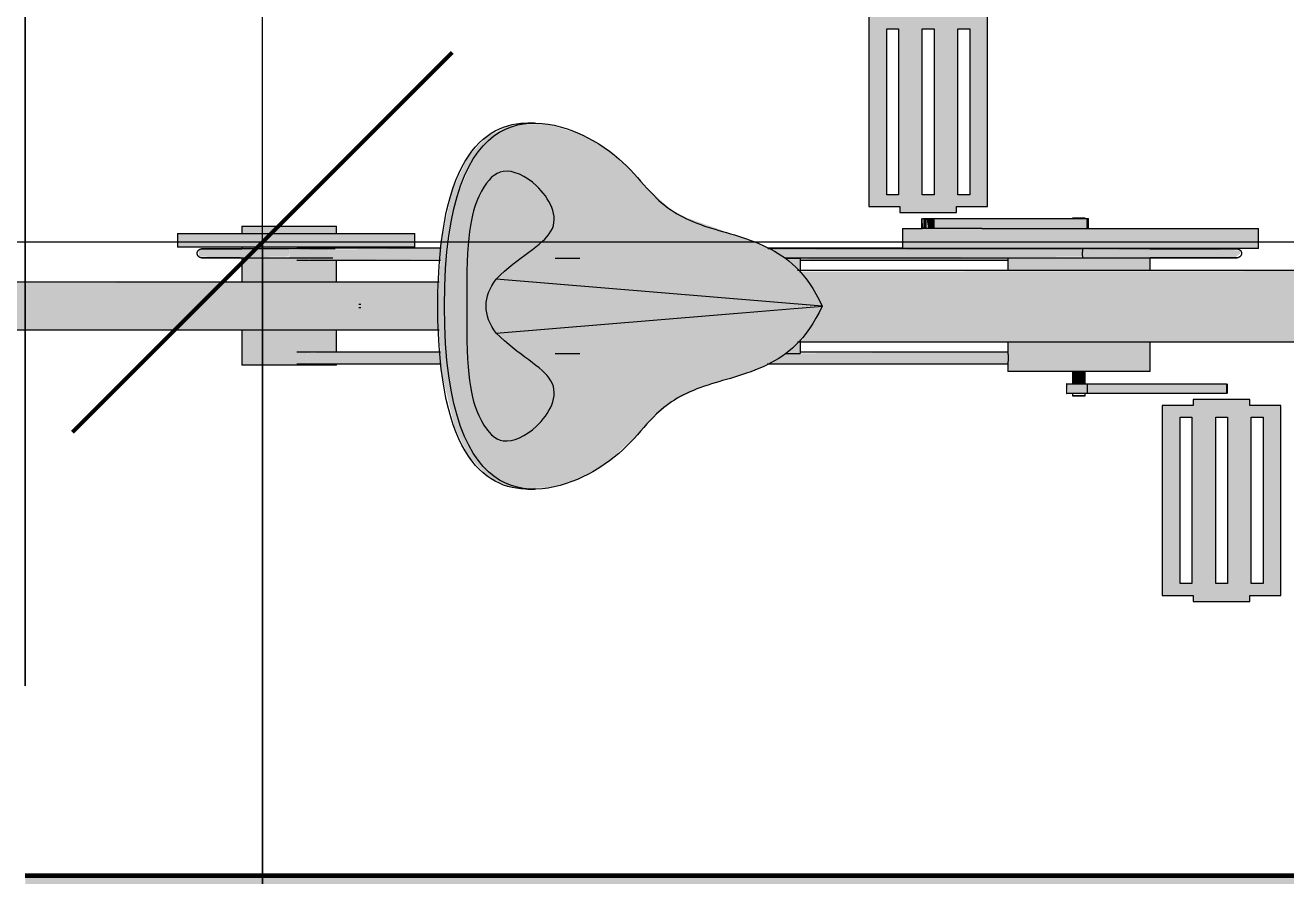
# Model space of a CAD drawing. Header units: inches. Extents: x 14 to 1007, y 932 to 1434.
# Drawn here: x 77.77 to 104.33, y 1281.61 to 1299.53 of the extents above; entities that cross this region are included whole.
import ezdxf

# ---------------------------------------------------------------- set-up
doc = ezdxf.new("R2010")
doc.units = ezdxf.units.IN
doc.header["$MEASUREMENT"] = 0
for name, color, linetype, lineweight in [('A-ANNO-DIMS', 211, 'Continuous', 9), ('A-ANNO-DIMS-64', 211, 'Continuous', 9), ('I-WALL', 2, 'Continuous', 18), ('I-WALL-1', 2, 'Continuous', 60), ('Q-SPCQ', 91, 'Continuous', 9)]:
    doc.layers.add(name, color=color, linetype=linetype, lineweight=lineweight)
doc.styles.add('Century Gothic', font='ufonts.com_century-gothic.ttf', dxfattribs={"height": 6})
doc.dimstyles.new('OD_-__1___Tolerance_2', dxfattribs={"dimscale": 12, "dimtxt": 6.26501, "dimasz": 0.666667, "dimexe": 0.5, "dimexo": 0.333333, "dimgap": 0.333333, "dimtad": 1, "dimdec": 0, "dimzin": 1, "dimdsep": 46, "dimlunit": 4, "dimtxsty": 'Century Gothic', "dimblk1": 'OBLIQUE', "dimblk2": 'OBLIQUE', "dimsah": 1, "dimcen": 0.09, "dimdle": 0.5, "dimazin": 0, "dimtfac": 1, "dimtdec": 4, "dimtix": 1, "dimtmove": 0, "dimatfit": 3, "dimfxl": 1, "dimtvp": 1, "dimtfill": 1, "dimfrac": 2, "dimtolj": 1, "dimtzin": 0, "dimarcsym": 2})
doc.dimstyles.new('OD_-__1___Tolerance_3', dxfattribs={"dimscale": 12, "dimtxt": 6.26501, "dimasz": 0.666667, "dimexe": 0.5, "dimexo": 0.333333, "dimgap": 0.333333, "dimtad": 1, "dimdec": 0, "dimzin": 1, "dimdsep": 46, "dimlunit": 4, "dimtxsty": 'Century Gothic', "dimblk1": 'OBLIQUE', "dimblk2": 'OBLIQUE', "dimsah": 1, "dimcen": 0.09, "dimdle": 0.5, "dimazin": 0, "dimtfac": 1, "dimtdec": 4, "dimtix": 1, "dimtmove": 0, "dimatfit": 3, "dimfxl": 1, "dimtvp": 1, "dimtfill": 1, "dimfrac": 2, "dimtolj": 1, "dimtzin": 0, "dimarcsym": 2})

# ---------------------------------------------------------------- blocks, each defined once
blk = doc.blocks.new('Bicycle_4878 - Bicycle_4878-V3-Existing 1st Floor Plan')
at = {"layer": 'Q-SPCQ'}
for points in [[(-0.5, 20.513), (-0.5, 20.483), (0.252, 20.498), (0.5, 20.513), (0.476, 35.87), (0.433, 35.974), (0.354, 36.078), (0.25, 36.157), (0.129, 36.207), (0, 36.224), (-0.129, 36.207), (-0.25, 36.157), (-0.354, 36.078), (-0.476, 35.87), (-0.483, 35.853), (-0.5, 35.724), (-0.5, 21.383)], [(1.241, 23.844), (1.241, 21), (1.531, 21), (1.531, 26), (1.241, 26), (1.241, 24.147)], [(-1.218, 20.442), (-0.968, 20.456), (-0.986, 23.223), (-1.063, 23.276), (-1.156, 23.264), (-1.214, 23.194), (-1.218, 23.142), (-1.218, 20.513)], [(0.968, 23.164), (0.994, 20.455), (1.218, 20.442), (1.192, 22.795), (1.122, 22.828), (1.017, 22.838), (1.005, 23.246), (0.969, 23.165)], [(-3.833, 18.749), (-3.82, 18.114), (-3.621, 17.506), (-3.3, 16.948), (-2.717, 16.318), (-2.316, 15.929), (-2.015, 15.582), (-1.713, 14.97), (-1.327, 13.775), (-1.01, 13.193), (-0.557, 12.741), (0, 12.416), (-0.57, 19.282), (-1.111, 18.628), (-1.416, 18.254), (-1.692, 18.087), (-1.928, 18.071), (-2.206, 18.177), (-2.502, 18.413), (-2.674, 18.623), (-2.787, 18.839), (-2.828, 18.947), (-2.828, 19.163), (-2.758, 19.322), (-2.599, 19.478), (-2.263, 19.661), (-1.898, 19.778), (-1.427, 19.86), (-0.516, 19.9), (0, 20.372), (-0.661, 20.356), (-1.297, 20.304), (-1.925, 20.203), (-2.542, 20.032), (-3.14, 19.734), (-3.588, 19.322), (-3.709, 19.039)], [(-0.516, 19.9), (0.516, 19.9), (0, 20.372), (-0.426, 19.982)], [(0, 12.416), (0.557, 12.741), (1.01, 13.193), (1.327, 13.775), (1.864, 15.276), (2.023, 15.591), (2.532, 16.15), (2.879, 16.465), (3.3, 16.948), (3.621, 17.506), (3.821, 18.177), (3.833, 18.749), (3.585, 19.329), (3.108, 19.759), (2.418, 20.066), (1.925, 20.203), (0.93, 20.334), (0.252, 20.366), (0, 20.372), (0.516, 19.9), (1.427, 19.86), (2.003, 19.759), (2.479, 19.551), (2.679, 19.4), (2.758, 19.322), (2.835, 19.148), (2.828, 18.947), (2.738, 18.718), (2.502, 18.413), (2.286, 18.232), (2.168, 18.151), (1.854, 18.072), (1.657, 18.09), (1.384, 18.293), (0.57, 19.282), (0.008, 12.511)], [(-2.835, 19.148), (-2.828, 18.947), (-2.747, 18.731), (-2.602, 18.514), (-2.403, 18.312), (-2.168, 18.151), (-1.913, 18.066), (-1.657, 18.09), (-1.416, 18.254), (-0.57, 19.282), (-0.287, 19.443), (0, 19.496), (0.287, 19.443), (0.57, 19.282), (0.93, 18.867), (1.416, 18.254), (1.657, 18.09), (1.913, 18.066), (2.206, 18.177), (2.403, 18.312), (2.602, 18.514), (2.747, 18.731), (2.828, 18.947), (2.835, 19.148), (2.758, 19.322), (2.599, 19.478), (2.286, 19.652), (2.003, 19.759), (1.427, 19.86), (0.252, 19.9), (-0.516, 19.9), (-1.427, 19.86), (-2.003, 19.759), (-2.359, 19.624), (-2.599, 19.478), (-2.758, 19.322)], [(-0.57, 19.282), (0, 12.511), (0, 19.496), (-0.287, 19.443), (-0.426, 19.363)], [(0, 12.511), (0.008, 12.511), (0.57, 19.282), (0.252, 19.449), (0, 19.496), (0, 13.455)], [(-1.218, 8.504), (-1.072, 8.496), (-0.968, 8.505), (-0.994, 12.876), (-1, 12.876), (-1.023, 13.215), (-1.218, 13.575), (-1.218, 8.733)], [(-0.75, -8.265), (-0.722, -8.927), (-0.626, -8.705), (-0.504, -8.556), (-0.375, -8.451), (-0.194, -8.384), (0.092, -8.35), (0.414, -8.472), (0.492, -8.54), (0.676, -8.772), (0.75, -8.959), (0.724, 12.876), (0.664, 12.847), (0.503, 12.71), (0, 12.416), (-0.63, 12.814), (-0.724, 12.876), (-0.75, 12.876), (-0.75, -4.488)], [(0.968, 8.504), (1.017, 8.5), (0.994, 12.876), (0.968, 12.876), (0.968, 8.733)], [(1.212, 3.222), (1.637, 3.222), (1.637, 10.722), (1.212, 10.716), (1.212, 3.35)], [(1.637, 10.301), (1.637, 10.283), (1.842, 10.301)], [(1.637, 10.252), (1.842, 10.252), (1.842, 10.283), (1.637, 10.283)], [(1.637, 10.252), (1.637, 10.212), (1.842, 10.212), (1.842, 10.252)], [(1.637, 10.128), (1.637, 10.058), (1.842, 10.077), (1.842, 10.212), (1.637, 10.185), (1.637, 10.156)], [(1.637, 6.972), (1.637, 6.851), (1.842, 6.851), (1.842, 10.058), (1.637, 10.058), (1.637, 7.097)], [(-1.842, 7.011), (-1.842, 6.829), (-1.637, 6.845), (-1.637, 7.254), (-1.842, 7.228), (-1.842, 7.076)], [(-1.637, 7.02), (-1.637, 6.872), (-1.375, 6.892), (-1.375, 7.136), (-1.637, 7.118), (-1.637, 7.039)], [(1.017, 3.704), (1.111, 3.609), (1.175, 3.607), (1.205, 4.956), (1.183, 6.924), (1.017, 6.921), (1.017, 3.737)], [(-1.842, 3.896), (-1.637, 3.896), (-1.637, 6.829), (-1.842, 6.829), (-1.842, 4.956)], [(1.637, 6.803), (1.842, 6.82), (1.842, 6.851), (1.637, 6.845), (1.637, 6.82)]]:
    blk.add_hatch(color=256, dxfattribs=at).paths.add_polyline_path(points, flags=0)
h = blk.add_hatch(color=256, dxfattribs=at)
h.paths.add_polyline_path([(1.058, 25.542), (1.017, 25.452), (1.04, 25.458)], flags=0)
h.paths.add_polyline_path([(1.017, 25.172), (1.045, 23.647), (1.192, 23.648), (1.205, 24.739), (1.205, 25.488), (1.158, 25.552), (1.058, 25.542), (1.017, 25.223)], flags=0)
h = blk.add_hatch(color=256, dxfattribs=at)
h.paths.add_polyline_path([(-1.244, 23.904), (-1.218, 23.164), (-1.182, 23.246), (-1.093, 23.279), (-1.005, 23.246), (-0.968, 23.164), (-0.949, 22.645), (-0.5, 22.672), (-0.5, 24.645), (-1.244, 24.645), (-1.244, 24.145)], flags=0)
h.paths.add_polyline_path([(0.5, 22.938), (0.5, 22.645), (0.968, 22.664), (0.985, 23.222), (1.017, 23.293), (1.017, 24.645), (0.5, 24.637), (0.5, 22.99)], flags=0)
h.paths.add_polyline_path([(1.192, 23.645), (1.205, 23.642), (1.228, 22.645), (1.241, 22.67), (1.241, 24.645), (1.205, 24.622), (1.192, 23.645)], flags=0)
h.paths.add_polyline_path([(1.531, 22.645), (1.682, 22.662), (1.682, 24.645), (1.531, 24.645), (1.531, 22.662)], flags=0)
h = blk.add_hatch(color=256, dxfattribs=at)
h.paths.add_polyline_path([(1.017, 13.205), (1.039, 6.924), (1.205, 6.921), (1.181, 13.506), (1.018, 13.207)], flags=0)
h.paths.add_polyline_path([(1.017, 22.838), (1.046, 22.831), (1.136, 22.824), (1.205, 22.795), (1.177, 23.647), (1.017, 23.642)], flags=0)
h = blk.add_hatch(color=256, dxfattribs=at)
h.paths.add_polyline_path([(-3.851, 18.483), (-3.827, 18.431), (-3.833, 18.729)], flags=0)
h.paths.add_polyline_path([(-3.833, 18.749), (-3.585, 19.329), (-3.117, 19.755), (-2.418, 20.066), (-1.925, 20.203), (-1.297, 20.304), (-0.426, 20.362), (0, 20.372), (0, 20.513), (-1.408, 20.431), (-2.542, 20.16), (-3.161, 19.867), (-3.601, 19.447), (-3.815, 18.975)], flags=0)
h = blk.add_hatch(color=256, dxfattribs=at)
h.paths.add_polyline_path([(0, 20.513), (0, 20.372), (0.93, 20.334), (1.297, 20.304), (1.925, 20.203), (2.542, 20.032), (3.117, 19.755), (3.601, 19.291), (3.833, 18.749), (3.786, 19.039), (3.569, 19.478), (3.161, 19.867), (2.445, 20.205), (1.408, 20.431), (0.252, 20.498)], flags=0)
h.paths.add_polyline_path([(3.82, 18.114), (3.851, 18.483), (3.827, 18.431), (3.821, 18.177)], flags=0)
h = blk.add_hatch(color=256, dxfattribs=at)
h.paths.add_polyline_path([(-1, 12.967), (-1, 12.876), (-0.717, 12.9), (-1, 13.182)], flags=0)
h.paths.add_polyline_path([(0.693, 12.876), (1, 12.876), (1, 13.182), (0.706, 12.89)], flags=0)
h = blk.add_hatch(color=256, dxfattribs=at)
h.paths.add_polyline_path([(1.968, 10.775), (1.968, 9.583), (2.095, 9.583), (2.095, 8.929), (6.095, 8.929), (6.095, 9.583), (6.222, 9.583), (6.222, 10.775), (6.095, 10.775), (6.095, 11.429), (2.095, 11.429), (2.095, 10.775)], flags=0)
h.paths.add_polyline_path([(2.342, 10.929), (2.342, 11.054), (5.842, 11.054), (5.842, 10.804), (2.342, 10.804)], flags=0)
h.paths.add_polyline_path([(2.342, 9.304), (2.342, 9.554), (5.842, 9.554), (5.842, 9.304), (4.998, 9.304)], flags=0)
h.paths.add_polyline_path([(2.342, 10.054), (2.342, 10.304), (5.842, 10.304), (5.842, 10.054), (4.998, 10.054)], flags=0)
h = blk.add_hatch(color=256, dxfattribs=at)
h.paths.add_polyline_path([(-1.375, 7.573), (-1.375, 5.504), (-0.75, 5.524), (-0.75, 8.496), (-1.375, 8.479), (-1.375, 7.629)], flags=0)
h.paths.add_polyline_path([(0.75, 5.822), (0.75, 5.504), (1.017, 5.518), (1.017, 8.496), (0.75, 8.49), (0.75, 5.91)], flags=0)
h.paths.add_polyline_path([(0.75, 8.502), (0.75, 8.497), (0.898, 8.502)], flags=0)
h = blk.add_hatch(color=256, dxfattribs=at)
h.paths.add_polyline_path([(-6.222, 4.593), (-6.222, 3.401), (-6.095, 3.401), (-6.095, 2.747), (-2.095, 2.747), (-2.095, 3.401), (-1.968, 3.401), (-1.968, 4.593), (-2.095, 4.593), (-2.095, 5.247), (-6.095, 5.247), (-6.095, 4.593)], flags=0)
h.paths.add_polyline_path([(-5.842, 3.122), (-5.842, 3.372), (-2.342, 3.372), (-2.342, 3.122), (-3.138, 3.122)], flags=0)
h.paths.add_polyline_path([(-5.842, 4.872), (-2.342, 4.872), (-2.342, 4.622), (-5.842, 4.622), (-5.842, 4.747)], flags=0)
h.paths.add_polyline_path([(-5.842, 3.872), (-5.842, 4.122), (-2.342, 4.122), (-2.342, 3.872), (-3.138, 3.872)], flags=0)
for p, q in [((1.531, 26), (1.241, 26)), ((1.241, 21), (1.241, 26)), ((1.531, 26), (1.531, 21)), ((-0.5, 24.645), (-1.244, 24.645)), ((-1.244, 22.645), (-1.244, 24.645)), ((1.017, 24.645), (0.5, 24.645)), ((1.241, 24.645), (1.205, 24.645)), ((1.682, 24.645), (1.531, 24.645)), ((1.682, 24.645), (1.682, 22.645)), ((1.017, 23.642), (1.017, 22.723)), ((1.205, 22.676), (1.205, 23.642)), ((-1.218, 23.482), (-1.218, 20.442)), ((-0.968, 20.456), (-0.968, 23.482)), ((0.968, 23.482), (0.968, 20.456)), ((1.218, 20.442), (1.218, 23.482)), ((-1.244, 22.645), (-1.213, 22.645)), ((-0.974, 22.645), (-0.5, 22.645)), ((0.5, 22.645), (0.974, 22.645)), ((1.531, 22.645), (1.682, 22.645)), ((-0.032, 22.176), (-0.032, 22.138)), ((0.032, 22.138), (0.032, 22.179)), ((1.241, 21), (1.531, 21)), ((0.516, 19.9), (-0.516, 19.9)), ((-0.57, 19.282), (0, 12.416)), ((0, 12.416), (0.57, 19.282)), ((-3.856, 18.618), (-3.856, 18.478)), ((3.856, 18.478), (3.856, 18.618)), ((-1, 18.042), (-1, 17.518)), ((1, 17.518), (1, 18.042)), ((-1.218, 13.575), (-1.218, 8.504)), ((1.205, 6.921), (1.205, 13.55)), ((1.218, 10.706), (1.218, 13.575)), ((-1, 13.182), (-1, 12.876)), ((1, 12.876), (1, 13.182)), ((1.017, 13.205), (1.017, 6.921)), ((-0.707, 12.876), (-1, 12.876)), ((-0.968, 8.504), (-0.968, 12.876)), ((-0.75, 12.933), (-0.75, -9.016)), ((1, 12.876), (0.707, 12.876)), ((0.75, -9.016), (0.75, 12.933)), ((0.968, 12.876), (0.968, 8.504)), ((6.095, 11.429), (2.095, 11.429)), ((2.095, 11.429), (2.095, 10.775)), ((2.342, 11.054), (5.842, 11.054)), ((2.342, 10.929), (2.342, 11.054)), ((2.342, 10.804), (2.342, 10.929)), ((5.842, 11.054), (5.842, 10.929)), ((5.842, 10.929), (5.842, 10.804)), ((1.637, 10.722), (1.212, 10.722)), ((1.212, 3.222), (1.212, 10.722)), ((1.637, 10.722), (1.637, 10.31)), ((1.968, 10.775), (1.968, 10.179)), ((2.095, 10.775), (1.968, 10.775)), ((5.842, 10.804), (2.342, 10.804)), ((1.842, 10.32), (1.637, 10.32)), ((1.637, 10.283), (1.637, 10.298)), ((1.637, 10.252), (1.637, 10.283)), ((1.637, 10.212), (1.637, 10.252)), ((1.637, 10.252), (1.842, 10.252)), ((1.637, 10.058), (1.637, 10.212)), ((1.842, 10.298), (1.842, 10.283)), ((1.842, 10.283), (1.842, 10.252)), ((1.842, 10.252), (1.842, 10.212)), ((1.842, 10.212), (1.842, 10.058)), ((1.968, 10.179), (1.968, 9.583)), ((2.342, 10.304), (5.842, 10.304)), ((2.342, 10.179), (2.342, 10.304)), ((2.342, 10.054), (2.342, 10.179)), ((5.842, 10.304), (5.842, 10.179)), ((5.842, 10.179), (5.842, 10.054)), ((1.637, 9.048), (1.637, 10.058)), ((1.842, 10.058), (1.637, 10.058)), ((1.842, 10.058), (1.842, 6.851)), ((5.842, 10.054), (2.342, 10.054)), ((1.968, 9.583), (2.095, 9.583)), ((2.095, 9.583), (2.095, 8.929)), ((2.342, 9.429), (2.342, 9.554)), ((2.342, 9.554), (5.842, 9.554)), ((2.342, 9.304), (2.342, 9.429)), ((5.842, 9.304), (2.342, 9.304)), ((5.842, 9.554), (5.842, 9.429)), ((5.842, 9.429), (5.842, 9.304)), ((1.637, 9.048), (1.637, 3.222)), ((2.095, 8.929), (6.095, 8.929)), ((-1.212, 8.504), (-1.375, 8.504)), ((-1.375, 5.504), (-1.375, 8.504)), ((-0.75, 8.504), (-0.974, 8.504)), ((0.974, 8.504), (0.75, 8.504)), ((-1.637, 7.263), (-1.842, 7.263)), ((-1.842, 6.829), (-1.842, 7.263)), ((-1.842, 7.263), (-1.842, 7.255)), ((-1.637, 7.255), (-1.637, 7.263)), ((-1.637, 7.263), (-1.637, 6.829)), ((-1.842, 7.136), (-1.893, 7.136)), ((-1.893, 7.136), (-1.893, 6.872)), ((-1.893, 6.872), (-1.893, 7.136)), ((-1.375, 7.136), (-1.637, 7.136)), ((1.85, 7.136), (1.842, 7.136)), ((1.85, 7.136), (1.85, 6.872)), ((1.85, 6.872), (1.85, 7.136)), ((-1.893, 6.872), (-1.842, 6.872)), ((-1.842, 3.896), (-1.842, 6.829)), ((-1.637, 6.829), (-1.842, 6.829)), ((-1.637, 6.872), (-1.375, 6.872)), ((-1.637, 6.829), (-1.637, 3.896)), ((1.637, 6.8), (1.842, 6.8)), ((1.842, 6.872), (1.85, 6.872)), ((1.842, 6.851), (1.842, 6.803)), ((1.842, 6.8), (1.842, 6.801)), ((-1.375, 5.504), (-0.75, 5.504)), ((0.75, 5.504), (1.017, 5.504)), ((-2.095, 5.247), (-6.095, 5.247)), ((-6.095, 5.247), (-6.095, 4.593)), ((-2.095, 4.593), (-2.095, 5.247)), ((-5.842, 4.872), (-2.342, 4.872)), ((-5.842, 4.747), (-5.842, 4.872)), ((-2.342, 4.872), (-2.342, 4.747)), ((-6.095, 4.593), (-6.222, 4.593)), ((-6.222, 4.593), (-6.222, 3.997)), ((-5.842, 4.622), (-5.842, 4.747)), ((-2.342, 4.622), (-5.842, 4.622)), ((-2.342, 4.747), (-2.342, 4.622)), ((-1.968, 4.593), (-2.095, 4.593)), ((-1.968, 3.997), (-1.968, 4.593)), ((-6.222, 3.997), (-6.222, 3.401)), ((-5.842, 4.122), (-2.342, 4.122)), ((-5.842, 3.997), (-5.842, 4.122)), ((-5.842, 3.872), (-5.842, 3.997)), ((-2.342, 4.122), (-2.342, 3.997)), ((-2.342, 3.997), (-2.342, 3.872)), ((-1.968, 3.401), (-1.968, 3.997)), ((-2.342, 3.872), (-5.842, 3.872)), ((-1.842, 3.893), (-1.842, 3.896)), ((-1.637, 3.896), (-1.842, 3.896)), ((-1.842, 3.875), (-1.637, 3.875)), ((-1.637, 3.896), (-1.637, 3.893)), ((-6.222, 3.401), (-6.095, 3.401)), ((-6.095, 3.401), (-6.095, 2.747)), ((-5.842, 3.247), (-5.842, 3.372)), ((-5.842, 3.372), (-2.342, 3.372)), ((-5.842, 3.122), (-5.842, 3.247)), ((-2.342, 3.372), (-2.342, 3.247)), ((-2.342, 3.247), (-2.342, 3.122)), ((-2.095, 2.747), (-2.095, 3.401)), ((-2.095, 3.401), (-1.968, 3.401)), ((1.212, 3.222), (1.637, 3.222)), ((-2.342, 3.122), (-5.842, 3.122)), ((-6.095, 2.747), (-2.095, 2.747))]:
    blk.add_line(p, q, dxfattribs=at)
at = {"layer": 'Q-SPCQ', "flags": 128}
for points in [[(-0.5, 29.38), (-0.5, 28.952), (-0.5, 28.516), (-0.5, 28.072), (-0.5, 27.622), (-0.5, 27.165), (-0.5, 26.702), (-0.5, 26.235), (-0.5, 25.764), (-0.5, 25.289), (-0.5, 24.812), (-0.5, 24.333), (-0.5, 23.854), (-0.5, 23.374), (-0.5, 22.894), (-0.5, 22.416), (-0.5, 21.94), (-0.5, 21.467), (-0.5, 20.998), (-0.5, 20.532), (-0.5, 20.483)], [(0.5, 20.483), (0.5, 20.746), (0.5, 21.213), (0.5, 21.684), (0.5, 22.159), (0.5, 22.636), (0.5, 23.115), (0.5, 23.594), (0.5, 24.074), (0.5, 24.554), (0.5, 25.032), (0.5, 25.508), (0.5, 25.981), (0.5, 26.45), (0.5, 26.916), (0.5, 27.376), (0.5, 27.83), (0.5, 28.277), (0.5, 28.718), (0.5, 29.15), (0.5, 29.574)], [(1.017, 25.49), (1.017, 25.493), (1.018, 25.497), (1.018, 25.501), (1.018, 25.505), (1.019, 25.508), (1.02, 25.512), (1.021, 25.516), (1.022, 25.519), (1.023, 25.523), (1.025, 25.526), (1.026, 25.53), (1.028, 25.533), (1.03, 25.536), (1.032, 25.539), (1.034, 25.543), (1.036, 25.546), (1.038, 25.549), (1.041, 25.551), (1.043, 25.554), (1.046, 25.557), (1.048, 25.559), (1.051, 25.562), (1.054, 25.564), (1.057, 25.566), (1.06, 25.569), (1.064, 25.571), (1.067, 25.572), (1.07, 25.574), (1.074, 25.576), (1.077, 25.577), (1.081, 25.578), (1.084, 25.579), (1.088, 25.58), (1.091, 25.581), (1.095, 25.582), (1.099, 25.583), (1.103, 25.583), (1.106, 25.583), (1.11, 25.583), (1.114, 25.583), (1.117, 25.583), (1.121, 25.583), (1.125, 25.582), (1.129, 25.582), (1.132, 25.581), (1.136, 25.58), (1.14, 25.579), (1.143, 25.578), (1.147, 25.576), (1.15, 25.575), (1.153, 25.573), (1.157, 25.572), (1.16, 25.57), (1.163, 25.568), (1.166, 25.565), (1.169, 25.563), (1.172, 25.561), (1.175, 25.558), (1.178, 25.556), (1.18, 25.553), (1.183, 25.55), (1.185, 25.547), (1.187, 25.544), (1.189, 25.541), (1.191, 25.538), (1.193, 25.535), (1.195, 25.531), (1.197, 25.528), (1.198, 25.525), (1.199, 25.521), (1.201, 25.518), (1.202, 25.514), (1.202, 25.51), (1.203, 25.507), (1.204, 25.503), (1.204, 25.499), (1.205, 25.495), (1.205, 25.492), (1.205, 25.49)], [(1.017, 24.667), (1.017, 24.731), (1.017, 24.792), (1.017, 24.852), (1.017, 24.91), (1.017, 24.965), (1.017, 25.018), (1.017, 25.068), (1.017, 25.116), (1.017, 25.161), (1.017, 25.204), (1.017, 25.244), (1.017, 25.281), (1.017, 25.315), (1.017, 25.346), (1.017, 25.374), (1.017, 25.4), (1.017, 25.422), (1.017, 25.441), (1.017, 25.457), (1.017, 25.47), (1.017, 25.479), (1.017, 25.486), (1.017, 25.489), (1.017, 25.49)], [(1.017, 25.49), (1.017, 25.488), (1.017, 25.483), (1.017, 25.475), (1.017, 25.464), (1.017, 25.45), (1.017, 25.432), (1.017, 25.412), (1.017, 25.388), (1.017, 25.361), (1.017, 25.332), (1.017, 25.299), (1.017, 25.264), (1.017, 25.225), (1.017, 25.184), (1.017, 25.14), (1.017, 25.094), (1.017, 25.045), (1.017, 24.993), (1.017, 24.939), (1.017, 24.883), (1.017, 24.825), (1.017, 24.764), (1.017, 24.701), (1.017, 24.637), (1.017, 24.57), (1.017, 24.502), (1.017, 24.432), (1.017, 24.361), (1.017, 24.288), (1.017, 24.214), (1.017, 24.139), (1.017, 24.063), (1.017, 23.986), (1.017, 23.908), (1.017, 23.83), (1.017, 23.751), (1.017, 23.671), (1.017, 23.642)], [(1.205, 23.642), (1.205, 23.721), (1.205, 23.801), (1.205, 23.879), (1.205, 23.957), (1.205, 24.035), (1.205, 24.111), (1.205, 24.187), (1.205, 24.261), (1.205, 24.334), (1.205, 24.406), (1.205, 24.477), (1.205, 24.545), (1.205, 24.612), (1.205, 24.678), (1.205, 24.741), (1.205, 24.803), (1.205, 24.862), (1.205, 24.919), (1.205, 24.974), (1.205, 25.026), (1.205, 25.076), (1.205, 25.124), (1.205, 25.168), (1.205, 25.21), (1.205, 25.25), (1.205, 25.286), (1.205, 25.32), (1.205, 25.351), (1.205, 25.379), (1.205, 25.403), (1.205, 25.425), (1.205, 25.444), (1.205, 25.459), (1.205, 25.472), (1.205, 25.481), (1.205, 25.487), (1.205, 25.489), (1.205, 25.49)], [(1.205, 25.49), (1.205, 25.488), (1.205, 25.483), (1.205, 25.475), (1.205, 25.464), (1.205, 25.45), (1.205, 25.432), (1.205, 25.412), (1.205, 25.388), (1.205, 25.361), (1.205, 25.332), (1.205, 25.299), (1.205, 25.264), (1.205, 25.225), (1.205, 25.184), (1.205, 25.14), (1.205, 25.094), (1.205, 25.045), (1.205, 24.993), (1.205, 24.939), (1.205, 24.883), (1.205, 24.825), (1.205, 24.764), (1.205, 24.701), (1.205, 24.645)], [(1.017, 6.921), (1.017, 6.791), (1.017, 6.662), (1.017, 6.532), (1.017, 6.404), (1.017, 6.276), (1.017, 6.149), (1.017, 6.023), (1.017, 5.899), (1.017, 5.776), (1.017, 5.656), (1.017, 5.537), (1.017, 5.421), (1.017, 5.306), (1.017, 5.195), (1.017, 5.086), (1.017, 4.98), (1.017, 4.878), (1.017, 4.778), (1.017, 4.682), (1.017, 4.59), (1.017, 4.501), (1.017, 4.416), (1.017, 4.336), (1.017, 4.259), (1.017, 4.187), (1.017, 4.119), (1.017, 4.055), (1.017, 3.996), (1.017, 3.942), (1.017, 3.892), (1.017, 3.848), (1.017, 3.808), (1.017, 3.773), (1.017, 3.743), (1.017, 3.719), (1.017, 3.699), (1.017, 3.685), (1.017, 3.676), (1.017, 3.672), (1.017, 3.671)], [(1.205, 3.671), (1.205, 3.674), (1.205, 3.682), (1.205, 3.695), (1.205, 3.713), (1.205, 3.736), (1.205, 3.765), (1.205, 3.798), (1.205, 3.836), (1.205, 3.88), (1.205, 3.928), (1.205, 3.981), (1.205, 4.039), (1.205, 4.101), (1.205, 4.168), (1.205, 4.239), (1.205, 4.315), (1.205, 4.394), (1.205, 4.478), (1.205, 4.566), (1.205, 4.657), (1.205, 4.752), (1.205, 4.851), (1.205, 4.952), (1.205, 5.057), (1.205, 5.165), (1.205, 5.276), (1.205, 5.39), (1.205, 5.505), (1.205, 5.623), (1.205, 5.744), (1.205, 5.866), (1.205, 5.99), (1.205, 6.115), (1.205, 6.241), (1.205, 6.369), (1.205, 6.497), (1.205, 6.627), (1.205, 6.756), (1.205, 6.886), (1.205, 6.921)], [(1.017, 3.671), (1.017, 3.674), (1.017, 3.682), (1.017, 3.695), (1.017, 3.713), (1.017, 3.736), (1.017, 3.765), (1.017, 3.798), (1.017, 3.836), (1.017, 3.88), (1.017, 3.928), (1.017, 3.981), (1.017, 4.039), (1.017, 4.101), (1.017, 4.168), (1.017, 4.239), (1.017, 4.315), (1.017, 4.394), (1.017, 4.478), (1.017, 4.566), (1.017, 4.657), (1.017, 4.752), (1.017, 4.851), (1.017, 4.952), (1.017, 5.057), (1.017, 5.165), (1.017, 5.276), (1.017, 5.39), (1.017, 5.505)], [(1.205, 5.51), (1.205, 5.405), (1.205, 5.292), (1.205, 5.18), (1.205, 5.072), (1.205, 4.967), (1.205, 4.864), (1.205, 4.765), (1.205, 4.67), (1.205, 4.578), (1.205, 4.49), (1.205, 4.406), (1.205, 4.325), (1.205, 4.249), (1.205, 4.177), (1.205, 4.11), (1.205, 4.047), (1.205, 3.989), (1.205, 3.935), (1.205, 3.886), (1.205, 3.842), (1.205, 3.803), (1.205, 3.769), (1.205, 3.74), (1.205, 3.716), (1.205, 3.697), (1.205, 3.683), (1.205, 3.675), (1.205, 3.671)], [(1.205, 3.671), (1.205, 3.668), (1.204, 3.664), (1.204, 3.66), (1.204, 3.656), (1.203, 3.653), (1.202, 3.649), (1.201, 3.645), (1.2, 3.642), (1.199, 3.638), (1.197, 3.635), (1.196, 3.631), (1.194, 3.628), (1.192, 3.625), (1.19, 3.622), (1.188, 3.618), (1.186, 3.615), (1.184, 3.612), (1.181, 3.61), (1.179, 3.607), (1.176, 3.604), (1.174, 3.602), (1.171, 3.599), (1.168, 3.597), (1.165, 3.595), (1.162, 3.592), (1.158, 3.591), (1.155, 3.589), (1.152, 3.587), (1.148, 3.585), (1.145, 3.584), (1.141, 3.583), (1.138, 3.582), (1.134, 3.581), (1.131, 3.58), (1.127, 3.579), (1.123, 3.578), (1.12, 3.578), (1.116, 3.578), (1.112, 3.578), (1.108, 3.578), (1.105, 3.578), (1.101, 3.578), (1.097, 3.579), (1.093, 3.579), (1.09, 3.58), (1.086, 3.581), (1.082, 3.582), (1.079, 3.583), (1.075, 3.585), (1.072, 3.586), (1.069, 3.588), (1.065, 3.589), (1.062, 3.591), (1.059, 3.593), (1.056, 3.596), (1.053, 3.598), (1.05, 3.6), (1.047, 3.603), (1.044, 3.605), (1.042, 3.608), (1.039, 3.611), (1.037, 3.614), (1.035, 3.617), (1.033, 3.62), (1.031, 3.623), (1.029, 3.626), (1.027, 3.63), (1.025, 3.633), (1.024, 3.636), (1.023, 3.64), (1.021, 3.644), (1.02, 3.647), (1.02, 3.651), (1.019, 3.654), (1.018, 3.658), (1.018, 3.662), (1.017, 3.666), (1.017, 3.669), (1.017, 3.671)]]:
    blk.add_lwpolyline(points, dxfattribs=at)
at = {"layer": 'Q-SPCQ'}
for points in [[(-3.851, 18.483), (-3.926, 19.468), (-3.218, 20.513), (0, 20.513)], [(0, 20.513), (3.218, 20.513), (3.926, 19.468), (3.851, 18.483)], [(-0.57, 19.282), (-0.382, 19.425), (-0.192, 19.496), (0, 19.496)], [(0, 19.496), (0.192, 19.496), (0.382, 19.425), (0.57, 19.282)]]:
    blk.add_open_spline(points, degree=3, dxfattribs=at)
for points, knots in [([(0, 12.416), (-0.731, 12.755), (-1.375, 13.608), (-1.673, 15.073), (-2.305, 16.092), (-3.804, 16.953), (-4.519, 20.372), (0, 20.372)], [-0.7724372, -0.7724372, -0.7724372, -0.7724372, -0.6784828, -0.5734918, -0.4502283, -0.2711651, 0, 0, 0, 0]), ([(0, 20.372), (4.519, 20.372), (3.804, 16.953), (2.305, 16.092), (1.673, 15.073), (1.375, 13.608), (0.731, 12.755), (0, 12.416)], [-0.7724372, -0.7724372, -0.7724372, -0.7724372, -0.5012721, -0.3222089, -0.1989454, -0.0939544, 0, 0, 0, 0]), ([(-0.516, 19.9), (-1.716, 19.9), (-2.51, 19.612), (-2.974, 19.151), (-2.597, 18.347), (-1.54, 17.74), (-1.034, 18.82), (-0.57, 19.282)], [0, 0, 0, 0, 0.0750352, 0.1415308, 0.2184258, 0.31038, 0.3957861, 0.3957861, 0.3957861, 0.3957861]), ([(0.57, 19.282), (1.034, 18.82), (1.54, 17.74), (2.597, 18.347), (2.974, 19.151), (2.51, 19.612), (1.716, 19.9), (0.516, 19.9)], [0, 0, 0, 0, 0.0854061, 0.1773603, 0.2542553, 0.3207509, 0.3957861, 0.3957861, 0.3957861, 0.3957861]), ([(-0.968, 8.504), (-0.969, 8.504), (-0.97, 8.503), (-0.975, 8.502), (-0.985, 8.501), (-0.997, 8.5), (-1.013, 8.498), (-1.031, 8.497), (-1.051, 8.496), (-1.073, 8.496), (-1.094, 8.495), (-1.113, 8.496), (-1.13, 8.496), (-1.152, 8.497), (-1.174, 8.498), (-1.193, 8.5), (-1.213, 8.502), (-1.218, 8.503), (-1.218, 8.504)], [0, 0, 0, 0, 0.055556, 0.111111, 0.166667, 0.222222, 0.277778, 0.333333, 0.388889, 0.444444, 0.513889, 0.548611, 0.583333, 0.652778, 0.722222, 0.791667, 0.861111, 1, 1, 1, 1]), ([(0.998, 8.5), (0.997, 8.5), (0.99, 8.5), (0.974, 8.502), (0.969, 8.503), (0.968, 8.504)], [0.7777778, 0.7777778, 0.7777778, 0.7777778, 0.7916667, 0.8611111, 1, 1, 1, 1]), ([(1.017, 6.921), (1.017, 6.922), (1.021, 6.923), (1.038, 6.924), (1.063, 6.925), (1.094, 6.925), (1.128, 6.925), (1.164, 6.924), (1.196, 6.923), (1.205, 6.922), (1.205, 6.921)], [0, 0, 0, 0, 0.111111, 0.222222, 0.333333, 0.444444, 0.555556, 0.666667, 0.833333, 1, 1, 1, 1])]:
    blk.add_open_spline(points, degree=3, knots=knots, dxfattribs=at)
blk = doc.blocks.new('DIMBLOCK21-Existing 1st Floor Plan')
at = {"layer": 'A-ANNO-DIMS-64'}
for p, q in [((82.767, 1222.238), (82.767, 1300.956)), ((257.767, 1283.113), (257.767, 1300.956)), ((257.767, 1294.956), (76.767, 1294.956)), ((82.767, 1294.956), (82.767, 1222.238)), ((257.767, 1294.956), (257.767, 1283.113))]:
    blk.add_line(p, q, dxfattribs=at)
at = {"layer": 'A-ANNO-DIMS-64', "lineweight": 50}
for p, q in [((82.767, 1294.956), (86.767, 1298.956)), ((257.767, 1294.956), (261.767, 1298.956)), ((82.767, 1294.956), (78.767, 1290.956)), ((257.767, 1294.956), (253.767, 1290.956))]:
    blk.add_line(p, q, dxfattribs=at)
at = {"layer": 'A-ANNO-DIMS-64', "color": 0, "insert": (157.439, 1306.647), "char_height": 6, "width": 30.78805, "attachment_point": 1, "line_spacing_factor": 0.984502, "style": 'Century Gothic', "bg_fill": 3, "box_fill_scale": 1.25, "bg_fill_color": 256, "bg_fill_true_color": 13158600, "bg_fill_transparency": 0}
blk.add_mtext('14\' - 7"', dxfattribs=at)
blk = doc.blocks.new('_Oblique')
at = {"color": 0, "linetype": 'ByBlock', "lineweight": -2}
blk.add_line((-0.5, -0.5), (0.5, 0.5), dxfattribs=at)
blk = doc.blocks.new('DIMBLOCK25-Existing 1st Floor Plan')
at = {"layer": 'A-ANNO-DIMS-64'}
for p, q in [((77.767, 1285.613), (77.767, 1360.114)), ((886.767, 1285.613), (886.767, 1360.114)), ((892.767, 1354.114), (71.767, 1354.114)), ((77.767, 1354.114), (77.767, 1285.613)), ((886.767, 1354.114), (886.767, 1285.613))]:
    blk.add_line(p, q, dxfattribs=at)
at = {"layer": 'A-ANNO-DIMS-64', "lineweight": 50}
for p, q in [((77.767, 1354.114), (81.767, 1358.114)), ((886.767, 1354.114), (890.767, 1358.114)), ((77.767, 1354.114), (73.767, 1350.114)), ((886.767, 1354.114), (882.767, 1350.114))]:
    blk.add_line(p, q, dxfattribs=at)
at = {"layer": 'A-ANNO-DIMS-64', "color": 0, "insert": (469.439, 1365.804), "char_height": 6, "width": 30.78805, "attachment_point": 1, "line_spacing_factor": 0.984502, "style": 'Century Gothic', "bg_fill": 3, "box_fill_scale": 1.25, "bg_fill_color": 256, "bg_fill_true_color": 13158600, "bg_fill_transparency": 0}
blk.add_mtext('67\' - 5"', dxfattribs=at)
blk = doc.blocks.new('DIMBLOCK26-Existing 1st Floor Plan')
at = {"layer": 'A-ANNO-DIMS-64'}
for p, q in [((77.267, 1285.613), (77.267, 1426.92)), ((886.767, 1285.613), (886.767, 1426.92)), ((892.767, 1420.92), (71.267, 1420.92)), ((77.267, 1420.92), (77.267, 1285.613)), ((886.767, 1420.92), (886.767, 1285.613))]:
    blk.add_line(p, q, dxfattribs=at)
at = {"layer": 'A-ANNO-DIMS-64', "lineweight": 50}
for p, q in [((77.267, 1420.92), (81.267, 1424.92)), ((886.767, 1420.92), (890.767, 1424.92)), ((77.267, 1420.92), (73.267, 1416.92)), ((886.767, 1420.92), (882.767, 1416.92))]:
    blk.add_line(p, q, dxfattribs=at)
at = {"layer": 'A-ANNO-DIMS-64', "color": 0, "insert": (469.189, 1432.61), "char_height": 6, "width": 30.78805, "attachment_point": 1, "line_spacing_factor": 0.984502, "style": 'Century Gothic', "bg_fill": 3, "box_fill_scale": 1.25, "bg_fill_color": 256, "bg_fill_true_color": 13158600, "bg_fill_transparency": 0}
blk.add_mtext('67\' - 6"', dxfattribs=at)

msp = doc.modelspace()

# ---------------------------------------------------------------- hatches: boundary and pattern name
at = {"layer": 'I-WALL'}
h = msp.add_hatch(color=256, dxfattribs=at)
h.paths.add_polyline_path([(881.767, 1280.613), (885.767, 1280.613), (885.767, 1281.613), (807.267, 1281.613), (807.267, 1280.613), (874.52, 1280.613)], flags=0)
h.paths.add_polyline_path([(706.517, 1280.613), (708.267, 1280.613), (708.267, 1281.613), (675.767, 1281.613), (675.767, 1280.613), (693.199, 1280.613)], flags=0)
h.paths.add_polyline_path([(779.267, 1280.613), (779.267, 1281.613), (746.267, 1281.613), (746.267, 1280.613), (753.64, 1280.613)], flags=0)
h.paths.add_polyline_path([(572.319, 1280.613), (577.58, 1280.613), (577.58, 1281.613), (77.767, 1281.613), (77.767, 1280.613), (511.878, 1280.613)], flags=0)
h.paths.add_polyline_path([(632.759, 1280.613), (647.767, 1280.613), (647.767, 1281.613), (606.455, 1281.613), (606.455, 1280.613), (607.916, 1280.613)], flags=0)

# ---------------------------------------------------------------- linework, layer by layer
at = {"layer": 'I-WALL-1'}
msp.add_line((576.118, 1281.613), (77.767, 1281.613), dxfattribs=at)

# ---------------------------------------------------------------- block references
at = {"layer": 'Q-SPCQ', "rotation": 89.99999999999974}
msp.add_blockref('Bicycle_4878 - Bicycle_4878-V3-Existing 1st Floor Plan', (106.974, 1293.613), dxfattribs=at)

# ---------------------------------------------------------------- next in the draw order: dimensions: what is measured, and where the dimension line sits
at = {"layer": 'A-ANNO-DIMS'}
dim = msp.add_linear_dim(base=(82.767, 1294.956), p1=(257.767, 1279.113), p2=(82.767, 1218.238), dimstyle='OD_-__1___Tolerance_2', override={"dimpost": '<>', "dimfxl": 185.285633}, dxfattribs=at)
dim.commit()
dim.dimension.update_dxf_attribs({"geometry": 'DIMBLOCK21-Existing 1st Floor Plan', "text_midpoint": (170.267, 1302.107)})

# ---------------------------------------------------------------- next in the draw order: dimensions: what is measured, and where the dimension line sits
dim = msp.add_linear_dim(base=(77.767, 1354.114), p1=(886.767, 1281.613), p2=(77.767, 1281.613), dimstyle='OD_-__1___Tolerance_3', override={"dimpost": '<>', "dimfxl": 809}, dxfattribs=at)
dim.commit()
dim.dimension.update_dxf_attribs({"geometry": 'DIMBLOCK25-Existing 1st Floor Plan', "text_midpoint": (482.267, 1361.265)})

# ---------------------------------------------------------------- next in the draw order: dimensions: what is measured, and where the dimension line sits
dim = msp.add_linear_dim(base=(77.267047591, 1420.919636122), p1=(886.767047591, 1281.612807033), p2=(77.267047591, 1281.612807033), dimstyle='OD_-__1___Tolerance_3', override={"dimpost": '<>', "dimfxl": 809.5}, dxfattribs=at)
dim.commit()
dim.dimension.update_dxf_attribs({"geometry": 'DIMBLOCK26-Existing 1st Floor Plan', "text_midpoint": (482.017047591, 1428.070553888)})

doc.saveas('drawing.dxf')
